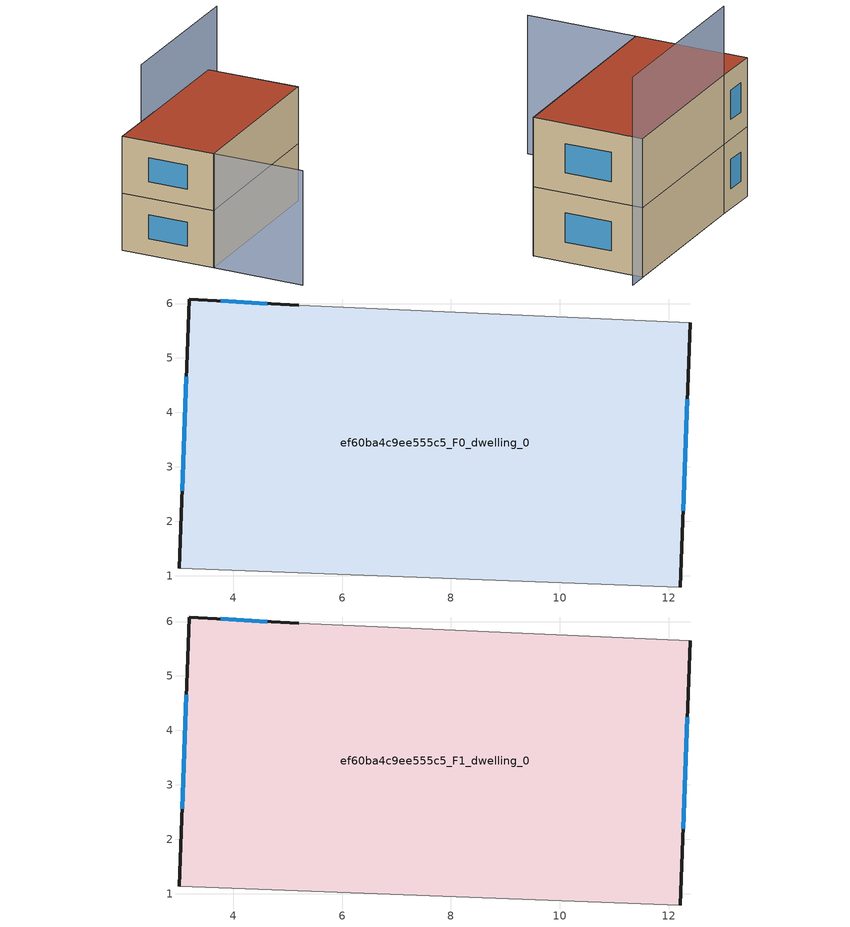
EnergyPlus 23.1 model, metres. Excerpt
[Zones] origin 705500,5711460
ef60ba4c9ee555c5_F0_dwelling_0
 floor ground (EU_floor_Construction): 12.4,5.64 12.22,0.79 3.01,1.13 3.19,6.08 5.2,5.96 z0
 wall outside (EU_wall_Construction): 12.22,0.79 12.4,5.64 / 5.2,5.96 3.19,6.08 3.01,1.13 z0:3
 wall adiabatic (EU_wall_Construction): 12.4,5.64 5.2,5.96 / 3.01,1.13 12.22,0.79 z0:3
 window (EU_Window_Construction): 12.27,2.19 12.34,4.24 / 3.14,4.65 3.06,2.56 / 4.62,6 3.77,6.05 z0.87:2.13
ef60ba4c9ee555c5_F1_dwelling_0
 floor to ef60ba4c9ee555c5_F0_dwelling_0 (EU_floor_Construction): 12.4,5.64 12.22,0.79 3.01,1.13 3.19,6.08 5.2,5.96 z3
 wall outside (EU_wall_Construction): 12.22,0.79 12.4,5.64 / 5.2,5.96 3.19,6.08 3.01,1.13 z3:6
 wall adiabatic (EU_wall_Construction): 12.4,5.64 5.2,5.96 / 3.01,1.13 12.22,0.79 z3:6
 window (EU_Window_Construction): 12.27,2.19 12.34,4.24 / 3.14,4.65 3.06,2.56 / 4.62,6 3.77,6.05 z3.87:5.13
 roof outside (EU_roof_Construction): 12.22,0.79 12.4,5.64 5.2,5.96 3.19,6.08 3.01,1.13 z6
shading: 2.84,-3.66 3.01,1.13 / 3.01,1.13 12.22,0.8 z0:6; 13.3,5.6 5.2,5.96 z0:9
[Building]
EU S2 Campaign: North Axis=0; Terrain=City; Solar Distribution=FullExterior
[Site:Location]
London: Latitude=51.5; Longitude=-0.5; Time Zone=0; Elevation=25
[SizingPeriod:WeatherFileDays]
AnnualSizingPeriod: Begin Month=1; Begin Day of Month=1; End Month=12; End Day of Month=31; Day of Week for Start Day=Monday; Use Weather File Daylight Saving Period=No; Use Weather File Rain and Snow Indicators=No
[MATERIAL]
EU_InternalMass_Material: Roughness=MediumRough; Thickness=0.1; Conductivity=1; Density=1800; Specific Heat=900; Thermal Absorptance=0.9; Solar Absorptance=0.7; Visible Absorptance=0.7
[MATERIAL:NOMASS] Roughness=MediumRough; Thermal Absorptance=0.9; Solar Absorptance=0.7; Visible Absorptance=0.7
Name | Thermal Resistance
EU_wall_NoMass | 0.724719
EU_roof_NoMass | 2.98947
EU_floor_NoMass | 2.39157
[WINDOWMATERIAL:SIMPLEGLAZINGSYSTEM]
EU_Window_SimpleGlazing: UFactor=2.63425; Solar Heat Gain Coefficient=0.76; Visible Transmittance=0.76
[CONSTRUCTION]
EU_wall_Construction: EU_wall_NoMass
EU_roof_Construction: EU_roof_NoMass
EU_floor_Construction: EU_floor_NoMass
EU_Window_Construction: EU_Window_SimpleGlazing
EU_InternalMass_Construction: EU_InternalMass_Material
[ZONE] Type=1; Multiplier=1; Ceiling Height=autocalculate; Floor Area=autocalculate; Part of Total Floor Area=Yes
Name | Volume
ef60ba4c9ee555c5_F0_dwelling_0 | 135.264
ef60ba4c9ee555c5_F1_dwelling_0 | 135.265
[INTERNALMASS] Construction=EU_InternalMass_Construction; Surface Area=45.0883
Name | Zone or ZoneList
ef60ba4c9ee555c5_F0_dwelling_0_EU_InternalMass | ef60ba4c9ee555c5_F0_dwelling_0
ef60ba4c9ee555c5_F1_dwelling_0_EU_InternalMass | ef60ba4c9ee555c5_F1_dwelling_0
[OTHEREQUIPMENT] Fuel Type=Electricity; Design Level Calculation Method=Watts/Area; Power per Zone Floor Area=1; Fraction Latent=0; Fraction Radiant=0; Fraction Lost=0; Carbon Dioxide Generation Rate=0; EndUse Subcategory=EU_Step8_InternalGains
Name | Zone or ZoneList or Space or SpaceList | Schedule
EU_Step8_InternalGain_ef60ba4c9ee555c5_F0_dwelling_0_f000 | ef60ba4c9ee555c5_F0_dwelling_0 | EU_Step8_GainSchedule_ef60ba4c9ee555c5_F0_dwelling_0_f000
EU_Step8_InternalGain_ef60ba4c9ee555c5_F1_dwelling_0_f000 | ef60ba4c9ee555c5_F1_dwelling_0 | EU_Step8_GainSchedule_ef60ba4c9ee555c5_F1_dwelling_0_f000
[ZONEVENTILATION:DESIGNFLOWRATE] Schedule=EU_AlwaysOn; Design Flow Rate Calculation Method=AirChanges/Hour; Air Changes per Hour=0.418135; Ventilation Type=Natural; Fan Pressure Rise=0; Fan Total Efficiency=1; Constant Term Coefficient=1; Temperature Term Coefficient=0; Velocity Term Coefficient=0; Velocity Squared Term Coefficient=0; Minimum Indoor Temperature=-100; Maximum Indoor Temperature=100; Delta Temperature=-100; Minimum Outdoor Temperature=-100; Maximum Outdoor Temperature=100; Maximum Wind Speed=40
Name | Zone or ZoneList or Space or SpaceList
EU_ConstantAir_ef60ba4c9ee555c5_F0_dwelling_0 | ef60ba4c9ee555c5_F0_dwelling_0
EU_ConstantAir_ef60ba4c9ee555c5_F1_dwelling_0 | ef60ba4c9ee555c5_F1_dwelling_0
[HVACTEMPLATE:THERMOSTAT] Constant Heating Setpoint=20; Constant Cooling Setpoint=50
EU_HeatOnly_ef60ba4c9ee555c5_F0_dwelling_0; EU_HeatOnly_ef60ba4c9ee555c5_F1_dwelling_0
[HVACTEMPLATE:ZONE:IDEALLOADSAIRSYSTEM] System Availability Schedule=EU_AlwaysOn; Maximum Heating Supply Air Temperature=50; Minimum Cooling Supply Air Temperature=13; Maximum Heating Supply Air Humidity Ratio=0.0156; Minimum Cooling Supply Air Humidity Ratio=0.0077; Heating Limit=NoLimit; Cooling Limit=NoLimit; Heating Availability Schedule=EU_AlwaysOn; Cooling Availability Schedule=EU_CoolingOff; Dehumidification Control Type=ConstantSensibleHeatRatio; Cooling Sensible Heat Ratio=0.7; Dehumidification Setpoint=60; Humidification Control Type=None; Humidification Setpoint=30; Outdoor Air Method=None; Outdoor Air Flow Rate per Person=0.00944; Outdoor Air Flow Rate per Zone Floor Area=0; Outdoor Air Flow Rate per Zone=0; Demand Controlled Ventilation Type=None; Outdoor Air Economizer Type=NoEconomizer; Heat Recovery Type=None; Sensible Heat Recovery Effectiveness=0.7; Latent Heat Recovery Effectiveness=0.65
Name | Template Thermostat
ef60ba4c9ee555c5_F0_dwelling_0 | EU_HeatOnly_ef60ba4c9ee555c5_F0_dwelling_0
ef60ba4c9ee555c5_F1_dwelling_0 | EU_HeatOnly_ef60ba4c9ee555c5_F1_dwelling_0
[SIZING:ZONE] Zone Cooling Design Supply Air Temperature Input Method=SupplyAirTemperature; Zone Cooling Design Supply Air Temperature=13; Zone Heating Design Supply Air Temperature Input Method=SupplyAirTemperature; Zone Heating Design Supply Air Temperature=50; Zone Cooling Design Supply Air Humidity Ratio=0.008; Zone Heating Design Supply Air Humidity Ratio=0.008; Cooling Design Air Flow Method=DesignDay; Cooling Design Air Flow Rate=0; Cooling Minimum Air Flow per Zone Floor Area=0.000762; Cooling Minimum Air Flow=0; Cooling Minimum Air Flow Fraction=0.2; Heating Design Air Flow Method=DesignDay; Heating Design Air Flow Rate=0; Heating Maximum Air Flow per Zone Floor Area=0.002032; Heating Maximum Air Flow=0.141576; Heating Maximum Air Flow Fraction=0.3; Account for Dedicated Outdoor Air System=No; Dedicated Outdoor Air System Control Strategy=NeutralSupplyAir; Dedicated Outdoor Air Low Setpoint Temperature for Design=autosize; Dedicated Outdoor Air High Setpoint Temperature for Design=autosize; Zone Load Sizing Method=Sensible Load Only No Latent Load; Zone Latent Cooling Design Supply Air Humidity Ratio Input Method=HumidityRatioDifference; Zone Cooling Design Supply Air Humidity Ratio Difference=0.005; Zone Latent Heating Design Supply Air Humidity Ratio Input Method=HumidityRatioDifference; Zone Humidification Design Supply Air Humidity Ratio Difference=0.005
ef60ba4c9ee555c5_F0_dwelling_0; ef60ba4c9ee555c5_F1_dwelling_0
[SCHEDULE:CONSTANT]
Name | Hourly Value
EU_AlwaysOn | 1
EU_CoolingOff | 0
[SCHEDULE:FILE] Column Number=1; Rows to Skip at Top=0; Number of Hours of Data=8760; Column Separator=Comma; Interpolate to Timestep=No; Minutes per Item=60; Adjust Schedule for Daylight Savings=Yes
Name | File
EU_Step8_GainSchedule_ef60ba4c9ee555c5_F0_dwelling_0_f000 | ../../schedules/ef60ba4c9ee555c5/ef60ba4c9ee555c5_F0_dwelling_0_f000_gain.csv
EU_Step8_GainSchedule_ef60ba4c9ee555c5_F1_dwelling_0_f000 | ../../schedules/ef60ba4c9ee555c5/ef60ba4c9ee555c5_F1_dwelling_0_f000_gain.csv
